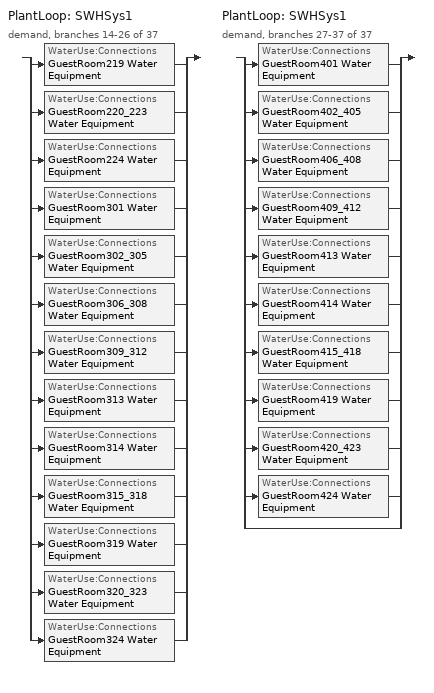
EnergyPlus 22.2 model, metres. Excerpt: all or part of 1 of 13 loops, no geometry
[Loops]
PlantLoop 'SWHSys1'
 demand, branches 14-26 of 37: split
  | WaterUse:Connections 'GuestRoom219 Water Equipment'
  | WaterUse:Connections 'GuestRoom220_223 Water Equipment'
  | WaterUse:Connections 'GuestRoom224 Water Equipment'
  | WaterUse:Connections 'GuestRoom301 Water Equipment'
  | WaterUse:Connections 'GuestRoom302_305 Water Equipment'
  | WaterUse:Connections 'GuestRoom306_308 Water Equipment'
  | WaterUse:Connections 'GuestRoom309_312 Water Equipment'
  | WaterUse:Connections 'GuestRoom313 Water Equipment'
  | WaterUse:Connections 'GuestRoom314 Water Equipment'
  | WaterUse:Connections 'GuestRoom315_318 Water Equipment'
  | WaterUse:Connections 'GuestRoom319 Water Equipment'
  | WaterUse:Connections 'GuestRoom320_323 Water Equipment'
  | WaterUse:Connections 'GuestRoom324 Water Equipment'
PlantLoop 'SWHSys1'
 demand, branches 27-37 of 37: split
  | WaterUse:Connections 'GuestRoom401 Water Equipment'
  | WaterUse:Connections 'GuestRoom402_405 Water Equipment'
  | WaterUse:Connections 'GuestRoom406_408 Water Equipment'
  | WaterUse:Connections 'GuestRoom409_412 Water Equipment'
  | WaterUse:Connections 'GuestRoom413 Water Equipment'
  | WaterUse:Connections 'GuestRoom414 Water Equipment'
  | WaterUse:Connections 'GuestRoom415_418 Water Equipment'
  | WaterUse:Connections 'GuestRoom419 Water Equipment'
  | WaterUse:Connections 'GuestRoom420_423 Water Equipment'
  | WaterUse:Connections 'GuestRoom424 Water Equipment'
  | bypass
[WaterUse:Equipment] Flow Rate Fraction Schedule=GuestRoom_SWH_Sch; Target Temperature Schedule=Water Equipment Temp Sched; Hot Water Supply Temperature Schedule=Water Equipment Hot Supply Temp Sched; Sensible Fraction Schedule=Water Equipment Sensible fract sched; Latent Fraction Schedule=Water Equipment Latent fract sched
Name | Peak Flow Rate {m3/s} | Zone
GuestRoom219 Water Equipment | 1.83e-06 | GuestRoom219
GuestRoom220_223 Water Equipment | 7.32e-06 | GuestRoom220_223
GuestRoom224 Water Equipment | 1.83e-06 | GuestRoom224
GuestRoom301 Water Equipment | 1.83e-06 | GuestRoom301
GuestRoom302_305 Water Equipment | 7.32e-06 | GuestRoom302_305
GuestRoom306_308 Water Equipment | 5.49e-06 | GuestRoom306_308
GuestRoom309_312 Water Equipment | 7.32e-06 | GuestRoom309_312
GuestRoom313 Water Equipment | 1.83e-06 | GuestRoom313
GuestRoom314 Water Equipment | 1.83e-06 | GuestRoom314
GuestRoom315_318 Water Equipment | 7.32e-06 | GuestRoom315_318
GuestRoom319 Water Equipment | 1.83e-06 | GuestRoom319
GuestRoom320_323 Water Equipment | 7.32e-06 | GuestRoom320_323
GuestRoom324 Water Equipment | 1.83e-06 | GuestRoom324
GuestRoom401 Water Equipment | 1.83e-06 | GuestRoom401
GuestRoom402_405 Water Equipment | 7.32e-06 | GuestRoom402_405
GuestRoom406_408 Water Equipment | 5.49e-06 | GuestRoom406_408
GuestRoom409_412 Water Equipment | 7.32e-06 | GuestRoom409_412
GuestRoom413 Water Equipment | 1.83e-06 | GuestRoom413
GuestRoom414 Water Equipment | 1.83e-06 | GuestRoom414
GuestRoom415_418 Water Equipment | 7.32e-06 | GuestRoom415_418
GuestRoom419 Water Equipment | 1.83e-06 | GuestRoom419
GuestRoom420_423 Water Equipment | 7.32e-06 | GuestRoom420_423
GuestRoom424 Water Equipment | 1.83e-06 | GuestRoom424
[WaterUse:Connections]
Name | Water Use Equipment 1
GuestRoom219 Water Equipment | GuestRoom219 Water Equipment
GuestRoom220_223 Water Equipment | GuestRoom220_223 Water Equipment
GuestRoom224 Water Equipment | GuestRoom224 Water Equipment
GuestRoom301 Water Equipment | GuestRoom301 Water Equipment
GuestRoom302_305 Water Equipment | GuestRoom302_305 Water Equipment
GuestRoom306_308 Water Equipment | GuestRoom306_308 Water Equipment
GuestRoom309_312 Water Equipment | GuestRoom309_312 Water Equipment
GuestRoom313 Water Equipment | GuestRoom313 Water Equipment
GuestRoom314 Water Equipment | GuestRoom314 Water Equipment
GuestRoom315_318 Water Equipment | GuestRoom315_318 Water Equipment
GuestRoom319 Water Equipment | GuestRoom319 Water Equipment
GuestRoom320_323 Water Equipment | GuestRoom320_323 Water Equipment
GuestRoom324 Water Equipment | GuestRoom324 Water Equipment
GuestRoom401 Water Equipment | GuestRoom401 Water Equipment
GuestRoom402_405 Water Equipment | GuestRoom402_405 Water Equipment
GuestRoom406_408 Water Equipment | GuestRoom406_408 Water Equipment
GuestRoom409_412 Water Equipment | GuestRoom409_412 Water Equipment
GuestRoom413 Water Equipment | GuestRoom413 Water Equipment
GuestRoom414 Water Equipment | GuestRoom414 Water Equipment
GuestRoom415_418 Water Equipment | GuestRoom415_418 Water Equipment
GuestRoom419 Water Equipment | GuestRoom419 Water Equipment
GuestRoom420_423 Water Equipment | GuestRoom420_423 Water Equipment
GuestRoom424 Water Equipment | GuestRoom424 Water Equipment
[Schedule:Compact]
GuestRoom_SWH_Sch: Through: 12/31, For: Weekdays, Until: 01:00, 0.2, Until: 04:00, 0.15, Until: 05:00, 0.2, Until: 06:00, 0.35, Until: 07:00, 0.6, Until: 08:00, 0.8, Until: 09:00, 0.55, Until: 10:00, 0.4, Until: 11:00, 0.3, Until: 17:00, 0.2, Until: 18:00, 0.3, Until: 19:00, 0.55, Until: 21:00, 0.4, Until: 22:00, 0.6, Until: 23:00, 0.45, Until: 24:00, 0.25, For: AllOtherDays, Until: 01:00, 0.2, Until: 04:00, 0.15, Until: 05:00, 0.2, Until: 06:00, 0.25, Until: 07:00, 0.35, Until: 08:00, 0.6, Until: 09:00, 0.8, Until: 10:00, 0.55, Until: 11:00, 0.4, Until: 12:00, 0.3, Until: 17:00, 0.2, Until: 18:00, 0.25, Until: 19:00, 0.3, Until: 22:00, 0.4, Until: 23:00, 0.6, Until: 24:00, 0.35
Water Equipment Latent fract sched: Through: 12/31, For: AllDays, Until: 24:00, 0.05
Water Equipment Sensible fract sched: Through: 12/31, For: AllDays, Until: 24:00, 0.2
Water Equipment Hot Supply Temp Sched; Water Equipment Temp Sched: Through: 12/31, For: AllDays, Until: 24:00, 43.3
